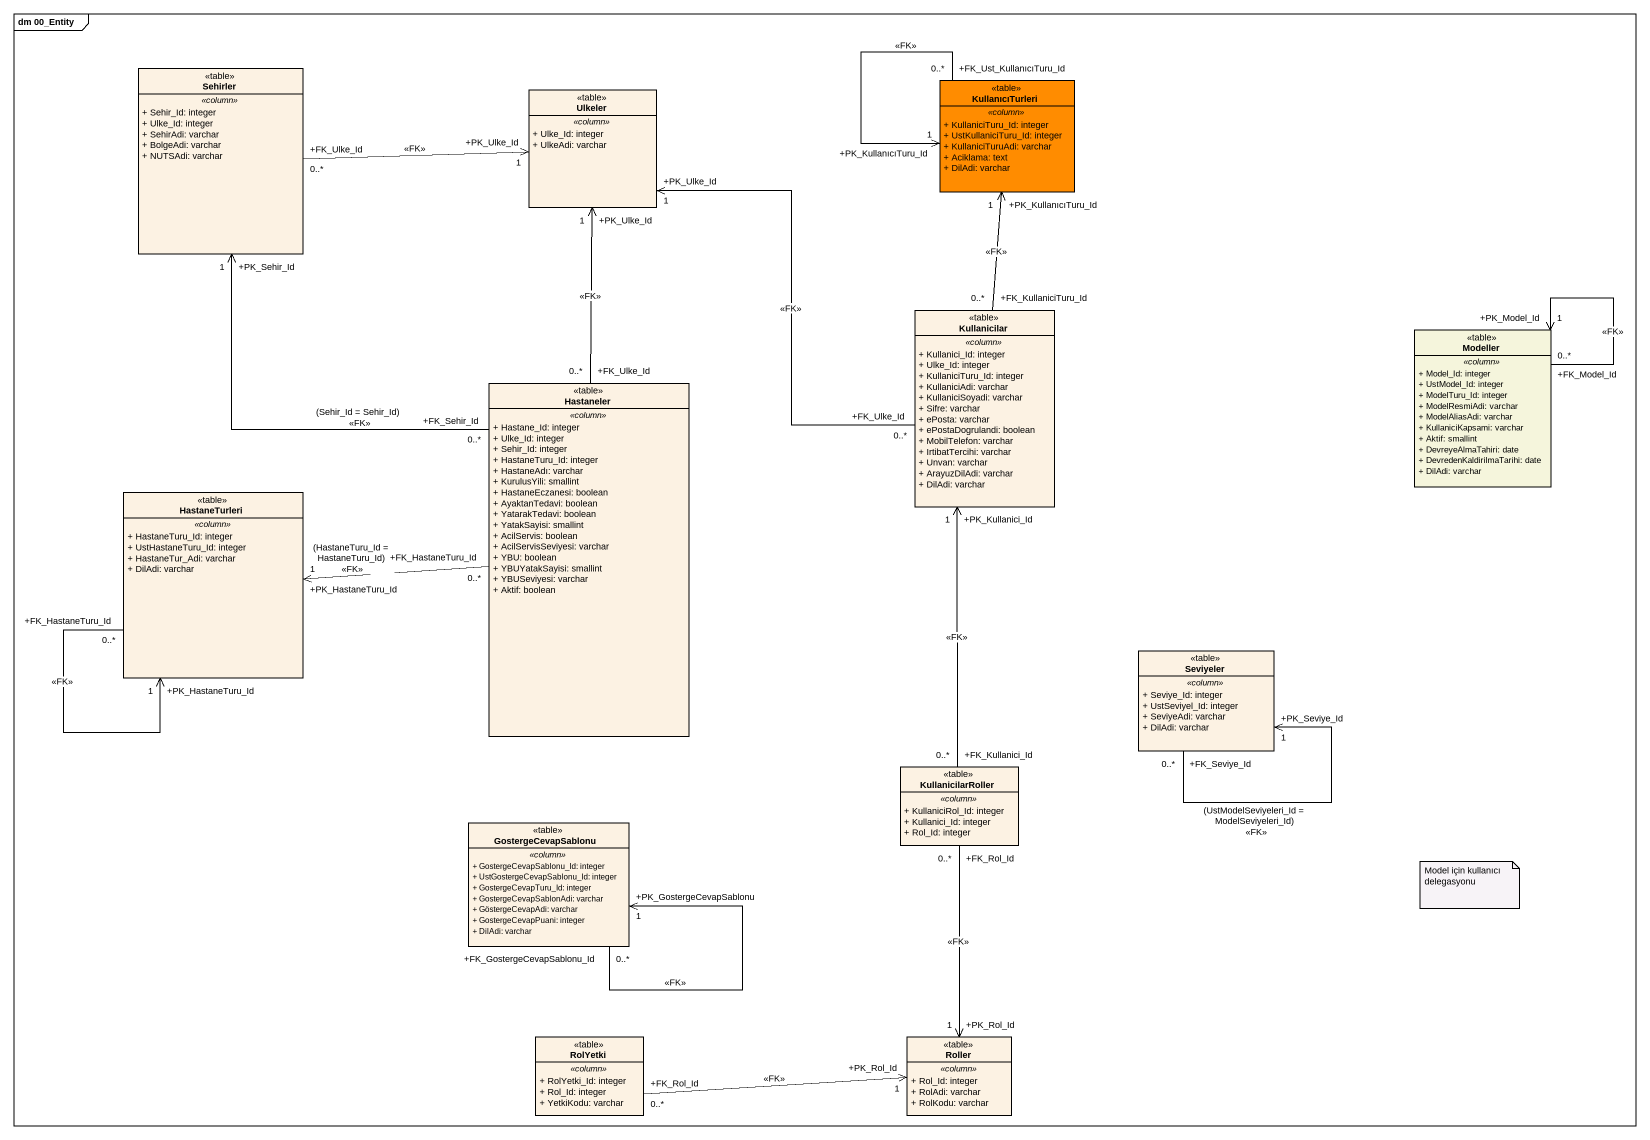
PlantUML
@startuml
mainframe dm 00_Entity
hide circle
hide empty members
skinparam classAttributeIconSize 0
class Sehirler <<table>> {
  .. <<column>> ..
  + Sehir_Id: integer
  + Ulke_Id: integer
  + SehirAdi: varchar
  + BolgeAdi: varchar
  + NUTSAdi: varchar
}
class Ulkeler <<table>> {
  .. <<column>> ..
  + Ulke_Id: integer
  + UlkeAdi: varchar
}
class KullanıcıTurleri <<table>> #FF8C00 {
  .. <<column>> ..
  + KullaniciTuru_Id: integer
  + UstKullaniciTuru_Id: integer
  + KullaniciTuruAdi: varchar
  + Aciklama: text
  + DilAdi: varchar
}
class Kullanicilar <<table>> {
  .. <<column>> ..
  + Kullanici_Id: integer
  + Ulke_Id: integer
  + KullaniciTuru_Id: integer
  + KullaniciAdi: varchar
  + KullaniciSoyadi: varchar
  + Sifre: varchar
  + ePosta: varchar
  + ePostaDogrulandi: boolean
  + MobilTelefon: varchar
  + IrtibatTercihi: varchar
  + Unvan: varchar
  + ArayuzDilAdi: varchar
  + DilAdi: varchar
}
class Modeller <<table>> #F5F5DC {
  .. <<column>> ..
  + Model_Id: integer
  + UstModel_Id: integer
  + ModelTuru_Id: integer
  + ModelResmiAdi: varchar
  + ModelAliasAdi: varchar
  + KullaniciKapsami: varchar
  + Aktif: smallint
  + DevreyeAlmaTahiri: date
  + DevredenKaldirilmaTarihi: date
  + DilAdi: varchar
}
class Hastaneler <<table>> {
  .. <<column>> ..
  + Hastane_Id: integer
  + Ulke_Id: integer
  + Sehir_Id: integer
  + HastaneTuru_Id: integer
  + HastaneAdı: varchar
  + KurulusYili: smallint
  + HastaneEczanesi: boolean
  + AyaktanTedavi: boolean
  + YatarakTedavi: boolean
  + YatakSayisi: smallint
  + AcilServis: boolean
  + AcilServisSeviyesi: varchar
  + YBU: boolean
  + YBUYatakSayisi: smallint
  + YBUSeviyesi: varchar
  + Aktif: boolean
}
class HastaneTurleri <<table>> {
  .. <<column>> ..
  + HastaneTuru_Id: integer
  + UstHastaneTuru_Id: integer
  + HastaneTur_Adi: varchar
  + DilAdi: varchar
}
class Seviyeler <<table>> {
  .. <<column>> ..
  + Seviye_Id: integer
  + UstSeviyel_Id: integer
  + SeviyeAdi: varchar
  + DilAdi: varchar
}
class KullanicilarRoller <<table>> {
  .. <<column>> ..
  + KullaniciRol_Id: integer
  + Kullanici_Id: integer
  + Rol_Id: integer
}
class GostergeCevapSablonu <<table>> {
  .. <<column>> ..
  + GostergeCevapSablonu_Id: integer
  + UstGostergeCevapSablonu_Id: integer
  + GostergeCevapTuru_Id: integer
  + GostergeCevapSablonAdi: varchar
  + GöstergeCevapAdi: varchar
  + GostergeCevapPuani: integer
  + DilAdi: varchar
}
class RolYetki <<table>> {
  .. <<column>> ..
  + RolYetki_Id: integer
  + Rol_Id: integer
  + YetkiKodu: varchar
}
class Roller <<table>> {
  .. <<column>> ..
  + Rol_Id: integer
  + RolAdi: varchar
  + RolKodu: varchar
}
Sehirler "+FK_Ulke_Id\n0..*" -right-> "+PK_Ulke_Id\n1" Ulkeler : <<FK>>
KullanıcıTurleri "+FK_Ust_KullanıcıTuru_Id\n0..*" --> "+PK_KullanıcıTuru_Id\n1" KullanıcıTurleri : <<FK>>
Kullanicilar "+FK_Ulke_Id\n0..*" -up-> "+PK_Ulke_Id\n1" Ulkeler : <<FK>>
Kullanicilar "+FK_KullaniciTuru_Id\n0..*" -up-> "+PK_KullanıcıTuru_Id\n1" KullanıcıTurleri : <<FK>>
Modeller "+FK_Model_Id\n0..*" --> "+PK_Model_Id\n1" Modeller : <<FK>>
Hastaneler "+FK_Sehir_Id\n0..*" -up-> "+PK_Sehir_Id\n1" Sehirler : (Sehir_Id = Sehir_Id)\n<<FK>>
Hastaneler "+FK_Ulke_Id\n0..*" -up-> "+PK_Ulke_Id\n1" Ulkeler : <<FK>>
Hastaneler "+FK_HastaneTuru_Id\n0..*" -left-> "+PK_HastaneTuru_Id\n1" HastaneTurleri : (HastaneTuru_Id = HastaneTuru_Id)\n<<FK>>
HastaneTurleri "+FK_HastaneTuru_Id\n0..*" --> "+PK_HastaneTuru_Id\n1" HastaneTurleri : <<FK>>
Seviyeler "+FK_Seviye_Id\n0..*" --> "+PK_Seviye_Id\n1" Seviyeler : (UstModelSeviyeleri_Id = ModelSeviyeleri_Id)\n<<FK>>
KullanicilarRoller "+FK_Kullanici_Id\n0..*" -up-> "+PK_Kullanici_Id\n1" Kullanicilar : <<FK>>
KullanicilarRoller "+FK_Rol_Id\n0..*" --> "+PK_Rol_Id\n1" Roller : <<FK>>
GostergeCevapSablonu "+FK_GostergeCevapSablonu_Id\n0..*" --> "+PK_GostergeCevapSablonu\n1" GostergeCevapSablonu : <<FK>>
RolYetki "+FK_Rol_Id\n0..*" -right-> "+PK_Rol_Id\n1" Roller : <<FK>>
note as N1
  Model için kullanıcı delegasyonu
end note
@enduml
